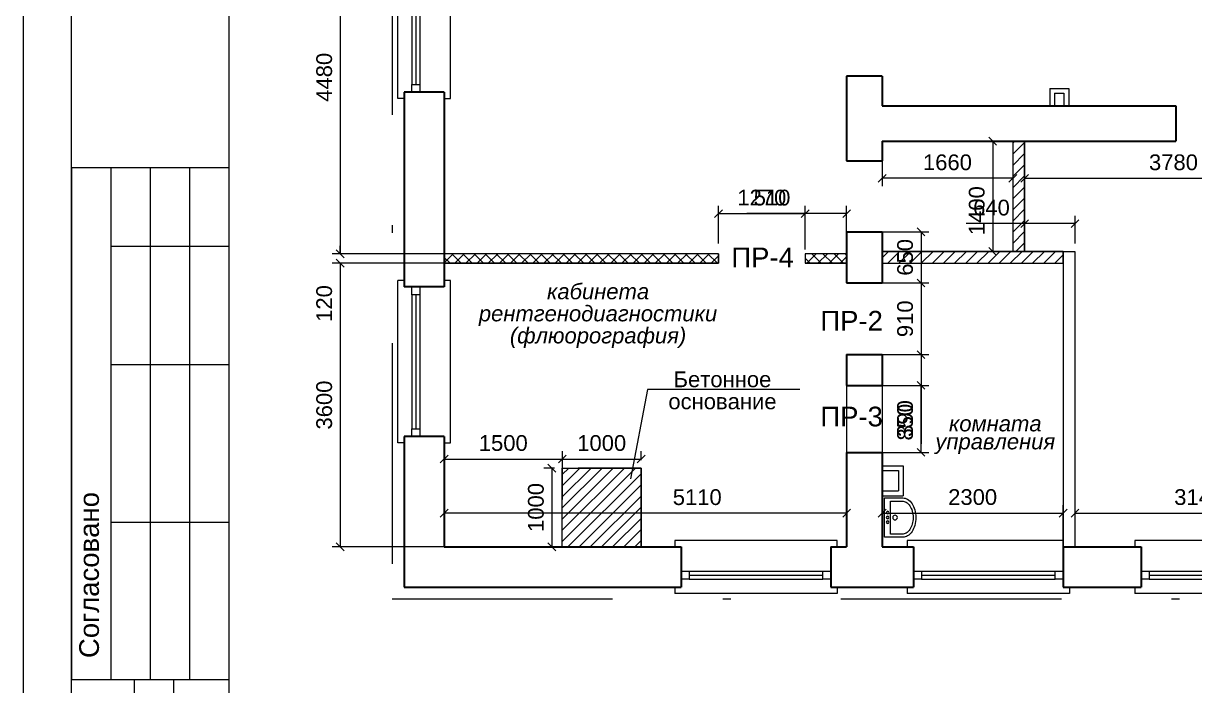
# Model space of a CAD drawing. Header units: metres. Extents: x 14591 to 15202, y 5442 to 5571.
# Drawn here: x 14765.25 to 14780.12, y 5487.72 to 5496.13 of the extents above; entities that cross this region are included whole.
import ezdxf
from ezdxf.enums import TextEntityAlignment as Align

# ---------------------------------------------------------------- set-up
doc = ezdxf.new("R2010")
doc.units = ezdxf.units.M
doc.header["$MEASUREMENT"] = 0
doc.linetypes.add('DGN Style 4', pattern=[5.601258, 2.79888, -1.39944, 0.003499, -1.39944])
doc.layers.get('Defpoints').update_dxf_attribs({"lineweight": 0})
for name, color, linetype, lineweight in [('Level 44', 7, 'Continuous', 0), ('Level 50', 7, 'Continuous', 0), ('Level 63', 7, 'Continuous', 0), ('Стены', 7, 'Continuous', 13)]:
    doc.layers.add(name, color=color, linetype=linetype, lineweight=lineweight)
doc.styles.add('Style-Arial', font='arial.ttf')
doc.styles.add('Style-Arial IF', font='ariali.ttf')
doc.styles.add('Style-txt', font='txt.shx')
doc.dimstyles.new('100', dxfattribs={"dimtxt": 0.25, "dimasz": 0.1875, "dimexe": 0.125, "dimexo": 0.125, "dimgap": 0.0625, "dimtad": 1, "dimdec": 0, "dimlfac": 1000, "dimzin": 11, "dimdsep": 46, "dimtxsty": 'Style-txt', "dimblk": 'OBLIQUE', "dimcen": 0.09, "dimadec": 0, "dimazin": 3, "dimtfac": 1, "dimtdec": 0, "dimtmove": 0, "dimatfit": 3, "dimldrblk": 'TerminatorOpen', "dimfxl": 1, "dimfrac": 2, "dimtzin": 11, "dimlwd": 0, "dimlwe": 0, "dimarcsym": 0})

# ---------------------------------------------------------------- blocks, each defined once
blk = doc.blocks.new('*U150')
at = {"layer": 'Level 50', "color": 7, "linetype": 'Continuous', "lineweight": 0}
blk.add_line((-20.487, -14.5), (-20.487, 14.5), dxfattribs=at)
at = {"layer": 'Level 50', "color": 7, "linetype": 'Continuous', "lineweight": 13}
blk.add_line((-18.487, 14), (-18.487, -14), dxfattribs=at)
at = {"layer": 'Level 63', "color": 7, "linetype": 'Continuous', "lineweight": 13}
for p, q in [((-20.487, 1), (-18.487, 1)), ((-20.487, 1), (-20.487, -5.5)), ((-19.987, 1), (-19.987, -5.5)), ((-19.487, 1), (-19.487, -5.5)), ((-18.987, 1), (-18.987, -5.5)), ((-19.987, 0), (-18.487, 0)), ((-19.987, -1.5), (-18.487, -1.5)), ((-19.987, -3.5), (-18.487, -3.5)), ((-20.487, -5.5), (-18.487, -5.5)), ((-19.687, -5.5), (-18.487, -5.5)), ((-19.187, -14), (-19.187, -5.5))]:
    blk.add_line(p, q, dxfattribs=at)
at = {"layer": 'Level 63', "color": 7, "linetype": 'Continuous', "lineweight": 13, "flags": 128}
blk.add_lwpolyline([(-18.487, -14), (-19.687, -14), (-19.687, -5.5)], dxfattribs=at)
at = {"layer": 'Level 63', "color": 7, "linetype": 'Continuous', "lineweight": 0, "style": 'Style-Arial'}
blk.add_text('Согласовано', height=0.25002, rotation=90, dxfattribs=at).set_placement((-20.263, -4.173), align=Align.MIDDLE_CENTER)
blk = doc.blocks.new('формат_А3')
at = {"layer": 'Level 50', "color": 7, "linetype": 'Continuous', "lineweight": 13}
blk.add_blockref('*U150', (20.487, -14.5), dxfattribs=at)
blk = doc.blocks.new('*U50')
at = {"layer": 'Стены', "color": 7, "linetype": 'Continuous', "lineweight": 0}
for p, q in [((-1.03, 0.335), (1.03, 0.335)), ((-1.03, 0.255), (-1.03, 0.335)), ((1.03, 0.255), (1.03, 0.335)), ((0.85, 0.155), (-0.85, 0.155)), ((0.85, 0.105), (-0.85, 0.105)), ((0.85, 0.055), (-0.85, 0.055)), ((1.03, -0.335), (1.03, -0.255)), ((-0.95, -0.335), (1.03, -0.335))]:
    blk.add_line(p, q, dxfattribs=at)
at = {"layer": 'Стены', "color": 7, "linetype": 'Continuous', "lineweight": 30}
for p, q in [((-0.95, -0.255), (-0.95, 0.255)), ((0.95, -0.255), (0.95, 0.255))]:
    blk.add_line(p, q, dxfattribs=at)
at = {"layer": 'Стены', "color": 7, "linetype": 'Continuous', "lineweight": 13, "flags": 128}
for points in [[(-0.95, 0.155), (-0.85, 0.155), (-0.85, 0.055), (-0.95, 0.055), (-0.95, 0.155)], [(0.85, 0.155), (0.95, 0.155), (0.95, 0.055), (0.85, 0.055), (0.85, 0.155)]]:
    blk.add_lwpolyline(points, close=True, dxfattribs=at)
blk = doc.blocks.new('*U54')
at = {"layer": 'Стены', "color": 7, "linetype": 'Continuous', "lineweight": 0}
for p, q in [((-0.335, -1.03), (-0.335, 1.03)), ((-0.255, 1.03), (-0.335, 1.03)), ((0.335, 1.03), (0.255, 1.03)), ((0.335, -1.03), (0.335, 1.03)), ((-0.155, 0.85), (-0.155, -0.85)), ((-0.105, 0.85), (-0.105, -0.85)), ((-0.055, 0.85), (-0.055, -0.85)), ((-0.255, -1.03), (-0.335, -1.03)), ((0.255, -1.03), (0.335, -1.03))]:
    blk.add_line(p, q, dxfattribs=at)
at = {"layer": 'Стены', "color": 7, "linetype": 'Continuous', "lineweight": 30}
for p, q in [((0.255, 0.95), (-0.255, 0.95)), ((0.255, -0.95), (-0.255, -0.95))]:
    blk.add_line(p, q, dxfattribs=at)
at = {"layer": 'Стены', "color": 7, "linetype": 'Continuous', "lineweight": 13, "flags": 128}
for points in [[(-0.155, 0.85), (-0.155, 0.95), (-0.055, 0.95), (-0.055, 0.85), (-0.155, 0.85)], [(-0.155, -0.95), (-0.155, -0.85), (-0.055, -0.85), (-0.055, -0.95), (-0.155, -0.95)]]:
    blk.add_lwpolyline(points, close=True, dxfattribs=at)
blk = doc.blocks.new('ум6')
at = {"layer": 'Стены', "color": 7, "linetype": 'Continuous', "lineweight": 0}
for p, q in [((-0.325, 0), (-0.325, -0.306)), ((0.325, 0), (-0.325, 0)), ((0.325, -0.306), (0.325, 0)), ((-0.274, -0.103), (-0.274, -0.294)), ((0.275, -0.103), (-0.274, -0.103)), ((0.275, -0.294), (0.275, -0.103))]:
    blk.add_line(p, q, dxfattribs=at)
for centre, radius in [((-0.082, -0.054), 0.0217), ((-0.001, -0.176), 0.0383), ((-0.001, -0.054), 0.0217), ((0.074, -0.054), 0.0217)]:
    blk.add_circle(centre, radius, dxfattribs=at)
for centre, radius, start, end in [((-0.18, -0.306), 0.145, 180, 212.1154), ((-0.094, -0.251), 0.247, 212.1154, 236.5784), ((-0.151, -0.294), 0.122, 180, 212.1154), ((-0.079, -0.248), 0.208, 212.1154, 236.5784), ((0.08, -0.248), 0.208, 303.4216, 327.8846), ((0.094, -0.251), 0.247, 303.4216, 327.8846), ((0.153, -0.294), 0.122, 327.8846, 0), ((0.18, -0.306), 0.145, 327.8846, 0), ((-0.037, -0.165), 0.35, 236.5784, 254.7118), ((-0.031, -0.175), 0.295, 236.5784, 254.7118), ((0, -0.029), 0.491, 254.7118, 270), ((0.001, -0.061), 0.414, 254.7118, 270), ((0, -0.029), 0.491, 270, 285.2882), ((0.001, -0.061), 0.414, 270, 285.2882), ((0.032, -0.175), 0.295, 285.2882, 303.4216), ((0.037, -0.165), 0.35, 285.2882, 303.4216)]:
    blk.add_arc(centre, radius, start, end, dxfattribs=at)
blk = doc.blocks.new('_Oblique')
at = {"color": 0, "linetype": 'ByBlock', "lineweight": -2}
blk.add_line((0.5, 0.5), (-0.5, -0.5), dxfattribs=at)
blk = doc.blocks.new('*D160')
at = {"color": 7, "linetype": 'Continuous', "lineweight": 0, "transparency": 16777216}
for p, q in [((14778.599, 5489.583), (14778.599, 5490.011)), ((14781.739, 5489.583), (14781.739, 5490.011))]:
    blk.add_line(p, q, dxfattribs=at)
at = {"color": 0, "linetype": 'Continuous', "lineweight": 0, "transparency": 16777216}
blk.add_line((14778.599, 5489.911), (14781.739, 5489.911), dxfattribs=at)
at = {"layer": 'Defpoints', "color": 0, "linetype": 'Continuous', "lineweight": 40, "transparency": 16777216}
for p in [(14781.739, 5489.911), (14778.599, 5489.483), (14781.739, 5489.483)]:
    blk.add_point(p, dxfattribs=at)
at = {"color": 0, "linetype": 'Continuous', "lineweight": 0, "transparency": 16777216, "xscale": 0.1, "yscale": 0.1, "zscale": 0.1, "rotation": 180}
blk.add_blockref('_Oblique', (14778.599, 5489.911), dxfattribs=at)
at = {"color": 0, "linetype": 'Continuous', "lineweight": 0, "transparency": 16777216, "xscale": 0.1, "yscale": 0.1, "zscale": 0.1}
blk.add_blockref('_Oblique', (14781.739, 5489.911), dxfattribs=at)
at = {"color": 0, "linetype": 'Continuous', "lineweight": 0, "transparency": 16777216, "insert": (14780.169, 5490.114), "char_height": 0.2, "attachment_point": 5, "style": 'Style-Arial'}
blk.add_mtext('3140', dxfattribs=at)
blk = doc.blocks.new('TerminatorOpen')
at = {"color": 0, "linetype": 'ByBlock', "lineweight": -2}
for q in [(-1, 0.5), (-1, 0), (-1, -0.5)]:
    blk.add_line((0, 0), q, dxfattribs=at)
blk = doc.blocks.new('*D161')
at = {"color": 7, "linetype": 'Continuous', "lineweight": 0, "transparency": 16777216}
for p, q in [((14776.149, 5489.583), (14776.149, 5490.011)), ((14778.449, 5489.379), (14778.449, 5490.011))]:
    blk.add_line(p, q, dxfattribs=at)
at = {"color": 0, "linetype": 'Continuous', "lineweight": 0, "transparency": 16777216}
blk.add_line((14776.149, 5489.911), (14778.449, 5489.911), dxfattribs=at)
at = {"layer": 'Defpoints', "color": 0, "linetype": 'Continuous', "lineweight": 40, "transparency": 16777216}
for p in [(14778.449, 5489.911), (14776.149, 5489.483), (14778.449, 5489.279)]:
    blk.add_point(p, dxfattribs=at)
at = {"color": 0, "linetype": 'Continuous', "lineweight": 0, "transparency": 16777216, "xscale": 0.1, "yscale": 0.1, "zscale": 0.1, "rotation": 180}
blk.add_blockref('_Oblique', (14776.149, 5489.911), dxfattribs=at)
at = {"color": 0, "linetype": 'Continuous', "lineweight": 0, "transparency": 16777216, "xscale": 0.1, "yscale": 0.1, "zscale": 0.1}
blk.add_blockref('_Oblique', (14778.449, 5489.911), dxfattribs=at)
at = {"color": 0, "linetype": 'Continuous', "lineweight": 0, "transparency": 16777216, "insert": (14777.299, 5490.114), "char_height": 0.2, "attachment_point": 5, "style": 'Style-Arial'}
blk.add_mtext('2300', dxfattribs=at)
blk = doc.blocks.new('*D162')
at = {"color": 7, "linetype": 'Continuous', "lineweight": 0, "transparency": 16777216}
for p, q in [((14770.589, 5489.583), (14770.589, 5490.011)), ((14775.699, 5489.583), (14775.699, 5490.011))]:
    blk.add_line(p, q, dxfattribs=at)
at = {"color": 0, "linetype": 'Continuous', "lineweight": 0, "transparency": 16777216}
blk.add_line((14775.699, 5489.911), (14770.589, 5489.911), dxfattribs=at)
at = {"layer": 'Defpoints', "color": 0, "linetype": 'Continuous', "lineweight": 40, "transparency": 16777216}
for p in [(14770.589, 5489.911), (14770.589, 5489.483), (14775.699, 5489.483)]:
    blk.add_point(p, dxfattribs=at)
at = {"color": 0, "linetype": 'Continuous', "lineweight": 0, "transparency": 16777216, "xscale": 0.1, "yscale": 0.1, "zscale": 0.1, "rotation": 180}
blk.add_blockref('_Oblique', (14770.589, 5489.911), dxfattribs=at)
at = {"color": 0, "linetype": 'Continuous', "lineweight": 0, "transparency": 16777216, "xscale": 0.1, "yscale": 0.1, "zscale": 0.1}
blk.add_blockref('_Oblique', (14775.699, 5489.911), dxfattribs=at)
at = {"color": 0, "linetype": 'Continuous', "lineweight": 0, "transparency": 16777216, "insert": (14773.802, 5490.113), "char_height": 0.2, "attachment_point": 5, "style": 'Style-Arial'}
blk.add_mtext('5110', dxfattribs=at)
blk = doc.blocks.new('*D167')
at = {"color": 7, "linetype": 'Continuous', "lineweight": 0, "transparency": 16777216}
for p, q in [((14776.149, 5494.533), (14776.149, 5494.061)), ((14777.809, 5494.533), (14777.809, 5494.061))]:
    blk.add_line(p, q, dxfattribs=at)
at = {"color": 0, "linetype": 'Continuous', "lineweight": 0, "transparency": 16777216}
blk.add_line((14777.809, 5494.161), (14776.149, 5494.161), dxfattribs=at)
at = {"layer": 'Defpoints', "color": 0, "linetype": 'Continuous', "lineweight": 40, "transparency": 16777216}
for p in [(14776.149, 5494.633), (14777.809, 5494.633), (14776.149, 5494.161)]:
    blk.add_point(p, dxfattribs=at)
at = {"color": 0, "linetype": 'Continuous', "lineweight": 0, "transparency": 16777216, "xscale": 0.1, "yscale": 0.1, "zscale": 0.1, "rotation": 180}
blk.add_blockref('_Oblique', (14776.149, 5494.161), dxfattribs=at)
at = {"color": 0, "linetype": 'Continuous', "lineweight": 0, "transparency": 16777216, "xscale": 0.1, "yscale": 0.1, "zscale": 0.1}
blk.add_blockref('_Oblique', (14777.809, 5494.161), dxfattribs=at)
at = {"color": 0, "linetype": 'Continuous', "lineweight": 0, "transparency": 16777216, "insert": (14776.979, 5494.363), "char_height": 0.2, "attachment_point": 5, "style": 'Style-Arial'}
blk.add_mtext('1660', dxfattribs=at)
blk = doc.blocks.new('*D168')
at = {"color": 7, "linetype": 'Continuous', "lineweight": 0, "transparency": 16777216}
for p, q in [((14777.709, 5494.633), (14777.454, 5494.633)), ((14777.709, 5493.233), (14777.454, 5493.233))]:
    blk.add_line(p, q, dxfattribs=at)
at = {"color": 0, "linetype": 'Continuous', "lineweight": 0, "transparency": 16777216}
blk.add_line((14777.554, 5494.633), (14777.554, 5493.233), dxfattribs=at)
at = {"layer": 'Defpoints', "color": 0, "linetype": 'Continuous', "lineweight": 40, "transparency": 16777216}
for p in [(14777.809, 5494.633), (14777.554, 5493.233), (14777.809, 5493.233)]:
    blk.add_point(p, dxfattribs=at)
at = {"color": 0, "linetype": 'Continuous', "lineweight": 0, "transparency": 16777216, "xscale": 0.1, "yscale": 0.1, "zscale": 0.1}
for p, rotation in [((14777.554, 5494.633), 90), ((14777.554, 5493.233), 270)]:
    blk.add_blockref('_Oblique', p, dxfattribs=dict(at, rotation=rotation))
at = {"color": 0, "linetype": 'Continuous', "lineweight": 0, "transparency": 16777216, "insert": (14777.352, 5493.75), "char_height": 0.2, "attachment_point": 5, "rotation": 90, "style": 'Style-Arial'}
blk.add_mtext('1400', dxfattribs=at)
blk = doc.blocks.new('*D172')
at = {"color": 7, "linetype": 'Continuous', "lineweight": 0, "transparency": 16777216}
for p, q in [((14771.877, 5497.683), (14769.168, 5497.683)), ((14771.877, 5493.203), (14769.168, 5493.203))]:
    blk.add_line(p, q, dxfattribs=at)
at = {"color": 0, "linetype": 'Continuous', "lineweight": 0, "transparency": 16777216}
blk.add_line((14769.268, 5497.683), (14769.268, 5493.203), dxfattribs=at)
at = {"layer": 'Defpoints', "color": 0, "linetype": 'Continuous', "lineweight": 40, "transparency": 16777216}
for p in [(14771.977, 5497.683), (14769.268, 5493.203), (14771.977, 5493.203)]:
    blk.add_point(p, dxfattribs=at)
at = {"color": 0, "linetype": 'Continuous', "lineweight": 0, "transparency": 16777216, "xscale": 0.1, "yscale": 0.1, "zscale": 0.1}
for p, rotation in [((14769.268, 5497.683), 90), ((14769.268, 5493.203), 270)]:
    blk.add_blockref('_Oblique', p, dxfattribs=dict(at, rotation=rotation))
at = {"color": 0, "linetype": 'Continuous', "lineweight": 0, "transparency": 16777216, "insert": (14769.066, 5495.443), "char_height": 0.2, "attachment_point": 5, "rotation": 90, "style": 'Style-Arial'}
blk.add_mtext('4480', dxfattribs=at)
blk = doc.blocks.new('*D173')
at = {"color": 7, "linetype": 'Continuous', "lineweight": 0, "transparency": 16777216}
for p, q in [((14771.877, 5493.083), (14769.168, 5493.083)), ((14771.877, 5489.483), (14769.168, 5489.483))]:
    blk.add_line(p, q, dxfattribs=at)
at = {"color": 0, "linetype": 'Continuous', "lineweight": 0, "transparency": 16777216}
blk.add_line((14769.268, 5493.083), (14769.268, 5489.483), dxfattribs=at)
at = {"layer": 'Defpoints', "color": 0, "linetype": 'Continuous', "lineweight": 40, "transparency": 16777216}
for p in [(14771.977, 5493.083), (14769.268, 5489.483), (14771.977, 5489.483)]:
    blk.add_point(p, dxfattribs=at)
at = {"color": 0, "linetype": 'Continuous', "lineweight": 0, "transparency": 16777216, "xscale": 0.1, "yscale": 0.1, "zscale": 0.1}
for p, rotation in [((14769.268, 5493.083), 90), ((14769.268, 5489.483), 270)]:
    blk.add_blockref('_Oblique', p, dxfattribs=dict(at, rotation=rotation))
at = {"color": 0, "linetype": 'Continuous', "lineweight": 0, "transparency": 16777216, "insert": (14769.066, 5491.283), "char_height": 0.2, "attachment_point": 5, "rotation": 90, "style": 'Style-Arial'}
blk.add_mtext('3600', dxfattribs=at)
blk = doc.blocks.new('*D177')
at = {"color": 7, "linetype": 'Continuous', "lineweight": 0, "transparency": 16777216}
for p, q in [((14775.799, 5491.533), (14776.744, 5491.533)), ((14775.799, 5490.683), (14776.744, 5490.683))]:
    blk.add_line(p, q, dxfattribs=at)
at = {"color": 0, "linetype": 'Continuous', "lineweight": 0, "transparency": 16777216}
blk.add_line((14776.644, 5490.683), (14776.644, 5491.533), dxfattribs=at)
at = {"layer": 'Defpoints', "color": 0, "linetype": 'Continuous', "lineweight": 40, "transparency": 16777216}
for p in [(14775.699, 5491.533), (14776.644, 5491.533), (14775.699, 5490.683)]:
    blk.add_point(p, dxfattribs=at)
at = {"color": 0, "linetype": 'Continuous', "lineweight": 0, "transparency": 16777216, "xscale": 0.1, "yscale": 0.1, "zscale": 0.1}
for p, rotation in [((14776.644, 5491.533), 90), ((14776.644, 5490.683), 270)]:
    blk.add_blockref('_Oblique', p, dxfattribs=dict(at, rotation=rotation))
at = {"color": 0, "linetype": 'Continuous', "lineweight": 0, "transparency": 16777216, "insert": (14776.442, 5491.066), "char_height": 0.2, "attachment_point": 5, "rotation": 90, "style": 'Style-Arial'}
blk.add_mtext('850', dxfattribs=at)
blk = doc.blocks.new('*D178')
at = {"color": 7, "linetype": 'Continuous', "lineweight": 0, "transparency": 16777216}
for p, q in [((14775.799, 5492.833), (14776.744, 5492.833)), ((14775.799, 5491.923), (14776.744, 5491.923))]:
    blk.add_line(p, q, dxfattribs=at)
at = {"color": 0, "linetype": 'Continuous', "lineweight": 0, "transparency": 16777216}
blk.add_line((14776.644, 5492.833), (14776.644, 5491.923), dxfattribs=at)
at = {"layer": 'Defpoints', "color": 0, "linetype": 'Continuous', "lineweight": 40, "transparency": 16777216}
for p in [(14775.699, 5492.833), (14775.699, 5491.923), (14776.644, 5491.923)]:
    blk.add_point(p, dxfattribs=at)
at = {"color": 0, "linetype": 'Continuous', "lineweight": 0, "transparency": 16777216, "xscale": 0.1, "yscale": 0.1, "zscale": 0.1}
for p, rotation in [((14776.644, 5492.833), 90), ((14776.644, 5491.923), 270)]:
    blk.add_blockref('_Oblique', p, dxfattribs=dict(at, rotation=rotation))
at = {"color": 0, "linetype": 'Continuous', "lineweight": 0, "transparency": 16777216, "insert": (14776.442, 5492.378), "char_height": 0.2, "attachment_point": 5, "rotation": 90, "style": 'Style-Arial'}
blk.add_mtext('910', dxfattribs=at)
blk = doc.blocks.new('*D179')
at = {"color": 7, "linetype": 'Continuous', "lineweight": 0, "transparency": 16777216}
for p, q in [((14775.799, 5491.923), (14776.744, 5491.923)), ((14775.799, 5491.533), (14776.744, 5491.533))]:
    blk.add_line(p, q, dxfattribs=at)
at = {"color": 0, "linetype": 'Continuous', "lineweight": 0, "transparency": 16777216}
for p, q in [((14776.644, 5491.923), (14776.644, 5491.533)), ((14776.644, 5491.533), (14776.644, 5490.792))]:
    blk.add_line(p, q, dxfattribs=at)
at = {"layer": 'Defpoints', "color": 0, "linetype": 'Continuous', "lineweight": 40, "transparency": 16777216}
for p in [(14775.699, 5491.923), (14775.699, 5491.533), (14776.644, 5491.533)]:
    blk.add_point(p, dxfattribs=at)
at = {"color": 0, "linetype": 'Continuous', "lineweight": 0, "transparency": 16777216, "xscale": 0.1, "yscale": 0.1, "zscale": 0.1}
for p, rotation in [((14776.644, 5491.923), 90), ((14776.644, 5491.533), 270)]:
    blk.add_blockref('_Oblique', p, dxfattribs=dict(at, rotation=rotation))
at = {"color": 0, "linetype": 'Continuous', "lineweight": 0, "transparency": 16777216, "insert": (14776.442, 5491.112), "char_height": 0.2, "attachment_point": 5, "rotation": 90, "style": 'Style-Arial'}
blk.add_mtext('390', dxfattribs=at)
blk = doc.blocks.new('*D180')
at = {"color": 7, "linetype": 'Continuous', "lineweight": 0, "transparency": 16777216}
for p, q in [((14775.799, 5493.483), (14776.744, 5493.483)), ((14775.799, 5492.833), (14776.744, 5492.833))]:
    blk.add_line(p, q, dxfattribs=at)
at = {"color": 0, "linetype": 'Continuous', "lineweight": 0, "transparency": 16777216}
blk.add_line((14776.644, 5493.483), (14776.644, 5492.833), dxfattribs=at)
at = {"layer": 'Defpoints', "color": 0, "linetype": 'Continuous', "lineweight": 40, "transparency": 16777216}
for p in [(14775.699, 5493.483), (14775.699, 5492.833), (14776.644, 5492.833)]:
    blk.add_point(p, dxfattribs=at)
at = {"color": 0, "linetype": 'Continuous', "lineweight": 0, "transparency": 16777216, "xscale": 0.1, "yscale": 0.1, "zscale": 0.1}
for p, rotation in [((14776.644, 5493.483), 90), ((14776.644, 5492.833), 270)]:
    blk.add_blockref('_Oblique', p, dxfattribs=dict(at, rotation=rotation))
at = {"color": 0, "linetype": 'Continuous', "lineweight": 0, "transparency": 16777216, "insert": (14776.442, 5493.158), "char_height": 0.2, "attachment_point": 5, "rotation": 90, "style": 'Style-Arial'}
blk.add_mtext('650', dxfattribs=at)
blk = doc.blocks.new('*D181')
at = {"color": 0, "linetype": 'Continuous', "lineweight": 0, "transparency": 16777216}
for p, q in [((14769.268, 5493.203), (14769.268, 5493.303)), ((14769.268, 5493.083), (14769.268, 5492.261))]:
    blk.add_line(p, q, dxfattribs=at)
at = {"color": 7, "linetype": 'Continuous', "lineweight": 0, "transparency": 16777216}
for p, q in [((14771.877, 5493.203), (14769.168, 5493.203)), ((14771.877, 5493.083), (14769.168, 5493.083))]:
    blk.add_line(p, q, dxfattribs=at)
at = {"layer": 'Defpoints', "color": 0, "linetype": 'Continuous', "lineweight": 40, "transparency": 16777216}
for p in [(14769.268, 5493.203), (14771.977, 5493.203), (14771.977, 5493.083)]:
    blk.add_point(p, dxfattribs=at)
at = {"color": 0, "linetype": 'Continuous', "lineweight": 0, "transparency": 16777216, "xscale": 0.1, "yscale": 0.1, "zscale": 0.1}
for p, rotation in [((14769.268, 5493.203), 270), ((14769.268, 5493.083), 90)]:
    blk.add_blockref('_Oblique', p, dxfattribs=dict(at, rotation=rotation))
at = {"color": 0, "linetype": 'Continuous', "lineweight": 0, "transparency": 16777216, "insert": (14769.066, 5492.572), "char_height": 0.2, "attachment_point": 5, "rotation": 90, "style": 'Style-Arial'}
blk.add_mtext('120', dxfattribs=at)
blk = doc.blocks.new('*D182')
at = {"color": 7, "linetype": 'Continuous', "lineweight": 0, "transparency": 16777216}
for p, q in [((14775.172, 5493.303), (14775.172, 5493.813)), ((14775.699, 5493.303), (14775.699, 5493.813))]:
    blk.add_line(p, q, dxfattribs=at)
at = {"color": 0, "linetype": 'Continuous', "lineweight": 0, "transparency": 16777216}
for p, q in [((14775.172, 5493.713), (14774.431, 5493.713)), ((14775.699, 5493.713), (14775.172, 5493.713))]:
    blk.add_line(p, q, dxfattribs=at)
at = {"layer": 'Defpoints', "color": 0, "linetype": 'Continuous', "lineweight": 40, "transparency": 16777216}
for p in [(14775.172, 5493.713), (14775.172, 5493.203), (14775.699, 5493.203)]:
    blk.add_point(p, dxfattribs=at)
at = {"color": 0, "linetype": 'Continuous', "lineweight": 0, "transparency": 16777216, "xscale": 0.1, "yscale": 0.1, "zscale": 0.1, "rotation": 180}
blk.add_blockref('_Oblique', (14775.172, 5493.713), dxfattribs=at)
at = {"color": 0, "linetype": 'Continuous', "lineweight": 0, "transparency": 16777216, "xscale": 0.1, "yscale": 0.1, "zscale": 0.1}
blk.add_blockref('_Oblique', (14775.699, 5493.713), dxfattribs=at)
at = {"color": 0, "linetype": 'Continuous', "lineweight": 0, "transparency": 16777216, "insert": (14774.752, 5493.915), "char_height": 0.2, "attachment_point": 5, "style": 'Style-Arial'}
blk.add_mtext('510', dxfattribs=at)
blk = doc.blocks.new('*D185')
at = {"color": 7, "linetype": 'Continuous', "lineweight": 0, "transparency": 16777216}
for p, q in [((14777.959, 5493.333), (14777.959, 5493.686)), ((14778.599, 5493.333), (14778.599, 5493.686))]:
    blk.add_line(p, q, dxfattribs=at)
at = {"color": 0, "linetype": 'Continuous', "lineweight": 0, "transparency": 16777216}
for p, q in [((14777.959, 5493.586), (14777.216, 5493.586)), ((14778.599, 5493.586), (14777.959, 5493.586))]:
    blk.add_line(p, q, dxfattribs=at)
at = {"layer": 'Defpoints', "color": 0, "linetype": 'Continuous', "lineweight": 40, "transparency": 16777216}
for p in [(14777.959, 5493.586), (14777.959, 5493.233), (14778.599, 5493.233)]:
    blk.add_point(p, dxfattribs=at)
at = {"color": 0, "linetype": 'Continuous', "lineweight": 0, "transparency": 16777216, "xscale": 0.1, "yscale": 0.1, "zscale": 0.1, "rotation": 180}
blk.add_blockref('_Oblique', (14777.959, 5493.586), dxfattribs=at)
at = {"color": 0, "linetype": 'Continuous', "lineweight": 0, "transparency": 16777216, "xscale": 0.1, "yscale": 0.1, "zscale": 0.1}
blk.add_blockref('_Oblique', (14778.599, 5493.586), dxfattribs=at)
at = {"color": 0, "linetype": 'Continuous', "lineweight": 0, "transparency": 16777216, "insert": (14777.538, 5493.788), "char_height": 0.2, "attachment_point": 5, "style": 'Style-Arial'}
blk.add_mtext('640', dxfattribs=at)
blk = doc.blocks.new('*D186')
at = {"color": 7, "linetype": 'Continuous', "lineweight": 0, "transparency": 16777216}
for p, q in [((14777.959, 5494.533), (14777.959, 5494.061)), ((14781.739, 5494.533), (14781.739, 5494.061))]:
    blk.add_line(p, q, dxfattribs=at)
at = {"color": 0, "linetype": 'Continuous', "lineweight": 0, "transparency": 16777216}
blk.add_line((14777.959, 5494.161), (14781.739, 5494.161), dxfattribs=at)
at = {"layer": 'Defpoints', "color": 0, "linetype": 'Continuous', "lineweight": 40, "transparency": 16777216}
for p in [(14777.959, 5494.633), (14781.739, 5494.633), (14781.739, 5494.161)]:
    blk.add_point(p, dxfattribs=at)
at = {"color": 0, "linetype": 'Continuous', "lineweight": 0, "transparency": 16777216, "xscale": 0.1, "yscale": 0.1, "zscale": 0.1, "rotation": 180}
blk.add_blockref('_Oblique', (14777.959, 5494.161), dxfattribs=at)
at = {"color": 0, "linetype": 'Continuous', "lineweight": 0, "transparency": 16777216, "xscale": 0.1, "yscale": 0.1, "zscale": 0.1}
blk.add_blockref('_Oblique', (14781.739, 5494.161), dxfattribs=at)
at = {"color": 0, "linetype": 'Continuous', "lineweight": 0, "transparency": 16777216, "insert": (14779.849, 5494.363), "char_height": 0.2, "attachment_point": 5, "style": 'Style-Arial'}
blk.add_mtext('3780', dxfattribs=at)
blk = doc.blocks.new('*D283')
at = {"color": 7, "linetype": 'Continuous', "lineweight": 0, "transparency": 16777216}
for p, q in [((14774.072, 5493.333), (14774.072, 5493.813)), ((14775.172, 5493.258), (14775.172, 5493.813))]:
    blk.add_line(p, q, dxfattribs=at)
at = {"color": 0, "linetype": 'Continuous', "lineweight": 0, "transparency": 16777216}
blk.add_line((14774.072, 5493.713), (14775.172, 5493.713), dxfattribs=at)
at = {"layer": 'Defpoints', "color": 0, "linetype": 'Continuous', "lineweight": 40, "transparency": 16777216}
for p in [(14775.172, 5493.713), (14774.072, 5493.233), (14775.172, 5493.158)]:
    blk.add_point(p, dxfattribs=at)
at = {"color": 0, "linetype": 'Continuous', "lineweight": 0, "transparency": 16777216, "xscale": 0.1, "yscale": 0.1, "zscale": 0.1, "rotation": 180}
blk.add_blockref('_Oblique', (14774.072, 5493.713), dxfattribs=at)
at = {"color": 0, "linetype": 'Continuous', "lineweight": 0, "transparency": 16777216, "xscale": 0.1, "yscale": 0.1, "zscale": 0.1}
blk.add_blockref('_Oblique', (14775.172, 5493.713), dxfattribs=at)
at = {"color": 0, "linetype": 'Continuous', "lineweight": 0, "transparency": 16777216, "insert": (14774.622, 5493.915), "char_height": 0.2, "attachment_point": 5, "style": 'Style-Arial'}
blk.add_mtext('1270', dxfattribs=at)
blk = doc.blocks.new('*D374')
at = {"color": 7, "linetype": 'Continuous', "lineweight": 0, "transparency": 16777216}
for p, q in [((14770.589, 5489.583), (14770.589, 5490.698)), ((14772.089, 5490.083), (14772.089, 5490.698))]:
    blk.add_line(p, q, dxfattribs=at)
at = {"color": 0, "linetype": 'Continuous', "lineweight": 0, "transparency": 16777216}
blk.add_line((14770.589, 5490.598), (14772.089, 5490.598), dxfattribs=at)
at = {"layer": 'Defpoints', "color": 0, "linetype": 'Continuous', "lineweight": 40, "transparency": 16777216}
for p in [(14772.089, 5490.598), (14772.089, 5489.983), (14770.589, 5489.483)]:
    blk.add_point(p, dxfattribs=at)
at = {"color": 0, "linetype": 'Continuous', "lineweight": 0, "transparency": 16777216, "xscale": 0.1, "yscale": 0.1, "zscale": 0.1, "rotation": 180}
blk.add_blockref('_Oblique', (14770.589, 5490.598), dxfattribs=at)
at = {"color": 0, "linetype": 'Continuous', "lineweight": 0, "transparency": 16777216, "xscale": 0.1, "yscale": 0.1, "zscale": 0.1}
blk.add_blockref('_Oblique', (14772.089, 5490.598), dxfattribs=at)
at = {"color": 0, "linetype": 'Continuous', "lineweight": 0, "transparency": 16777216, "insert": (14771.339, 5490.8), "char_height": 0.2, "attachment_point": 5, "style": 'Style-Arial'}
blk.add_mtext('1500', dxfattribs=at)
blk = doc.blocks.new('*D375')
at = {"color": 7, "linetype": 'Continuous', "lineweight": 0, "transparency": 16777216}
for p, q in [((14772.089, 5490.583), (14772.089, 5490.698)), ((14773.089, 5490.583), (14773.089, 5490.698))]:
    blk.add_line(p, q, dxfattribs=at)
at = {"color": 0, "linetype": 'Continuous', "lineweight": 0, "transparency": 16777216}
blk.add_line((14772.089, 5490.598), (14773.089, 5490.598), dxfattribs=at)
at = {"layer": 'Defpoints', "color": 0, "linetype": 'Continuous', "lineweight": 40, "transparency": 16777216}
for p in [(14773.089, 5490.598), (14772.089, 5490.483), (14773.089, 5490.483)]:
    blk.add_point(p, dxfattribs=at)
at = {"color": 0, "linetype": 'Continuous', "lineweight": 0, "transparency": 16777216, "xscale": 0.1, "yscale": 0.1, "zscale": 0.1, "rotation": 180}
blk.add_blockref('_Oblique', (14772.089, 5490.598), dxfattribs=at)
at = {"color": 0, "linetype": 'Continuous', "lineweight": 0, "transparency": 16777216, "xscale": 0.1, "yscale": 0.1, "zscale": 0.1}
blk.add_blockref('_Oblique', (14773.089, 5490.598), dxfattribs=at)
at = {"color": 0, "linetype": 'Continuous', "lineweight": 0, "transparency": 16777216, "insert": (14772.589, 5490.8), "char_height": 0.2, "attachment_point": 5, "style": 'Style-Arial'}
blk.add_mtext('1000', dxfattribs=at)
blk = doc.blocks.new('*D376')
at = {"color": 7, "linetype": 'Continuous', "lineweight": 0, "transparency": 16777216}
for p, q in [((14771.989, 5490.483), (14771.856, 5490.483)), ((14771.989, 5489.483), (14771.856, 5489.483))]:
    blk.add_line(p, q, dxfattribs=at)
at = {"color": 0, "linetype": 'Continuous', "lineweight": 0, "transparency": 16777216}
blk.add_line((14771.956, 5490.483), (14771.956, 5489.483), dxfattribs=at)
at = {"layer": 'Defpoints', "color": 0, "linetype": 'Continuous', "lineweight": 40, "transparency": 16777216}
for p in [(14772.089, 5490.483), (14771.956, 5489.483), (14772.089, 5489.483)]:
    blk.add_point(p, dxfattribs=at)
at = {"color": 0, "linetype": 'Continuous', "lineweight": 0, "transparency": 16777216, "xscale": 0.1, "yscale": 0.1, "zscale": 0.1}
for p, rotation in [((14771.956, 5490.483), 90), ((14771.956, 5489.483), 270)]:
    blk.add_blockref('_Oblique', p, dxfattribs=dict(at, rotation=rotation))
at = {"color": 0, "linetype": 'Continuous', "lineweight": 0, "transparency": 16777216, "insert": (14771.754, 5489.983), "char_height": 0.2, "attachment_point": 5, "rotation": 90, "style": 'Style-Arial'}
blk.add_mtext('1000', dxfattribs=at)

msp = doc.modelspace()

# ---------------------------------------------------------------- hatches: boundary and pattern name
at = {"linetype": 'Continuous', "lineweight": 13}
h = msp.add_hatch(dxfattribs=at)
h.set_pattern_fill('HATCH', color=5, style=0, pattern_type=2)
h.set_pattern_definition([(45, (14777.84592, 5493.79611), (-0.070711, 0.070711), [])])
h.paths.add_polyline_path([(14777.95866947, 5493.23303145), (14777.95866947, 5494.63303145), (14777.80866947, 5494.63303145), (14777.80866947, 5493.23303145)])
h = msp.add_hatch(dxfattribs=at)
h.set_pattern_fill('HATCH', color=5, style=0, pattern_type=2)
h.set_pattern_definition([(45, (14778.12228, 5493.14522), (-0.0707107, 0.0707107), [])])
h.paths.add_polyline_path([(14777.95866947, 5493.23303145), (14777.80866947, 5493.23303145), (14776.14866947, 5493.23303145), (14776.14866947, 5493.08303145), (14778.44866947, 5493.08303145), (14778.44866947, 5493.23303145)])
h = msp.add_hatch(dxfattribs=at)
h.set_pattern_fill('CROSSHATCH', color=5, style=0, pattern_type=2)
h.set_pattern_definition([(45, (14773.16837, 5493.12321), (-0.0707107, 0.0707107), []), (135, (14773.16837, 5493.12321), (-0.0707107, -0.0707107), [])])
h.paths.add_polyline_path([(14770.58866947, 5493.08303145), (14774.07230383, 5493.08303145), (14774.07230383, 5493.20303145), (14770.58866947, 5493.20303145)])
h = msp.add_hatch(dxfattribs=at)
h.set_pattern_fill('CROSSHATCH', color=5, style=0, pattern_type=2)
h.set_pattern_definition([(45, (14775.56738, 5493.17507), (-0.07071, 0.07071), []), (135, (14775.56738, 5493.17507), (-0.07071, -0.07071), [])])
h.paths.add_polyline_path([(14775.17230383, 5493.08303145), (14775.69866947, 5493.08303145), (14775.69866947, 5493.20303145), (14775.17230383, 5493.20303145), (14775.17230383, 5493.15803145)])
at = {"linetype": 'DGN Style 4', "lineweight": 0}
h = msp.add_hatch(dxfattribs=at)
h.set_pattern_fill('HATCH', color=1, style=0, pattern_type=2)
h.set_pattern_definition([(45, (14772.52683, 5489.99055), (-0.070711, 0.070711), [])])
h.paths.add_polyline_path([(14772.08866947, 5489.48303145), (14773.08866947, 5489.48303145), (14773.08866947, 5490.48303145), (14772.08866947, 5490.48303145)])

# ---------------------------------------------------------------- linework, layer by layer
at = {"color": 7, "linetype": 'Continuous', "lineweight": 13}
for p, q in [((14777.80866947, 5494.63303145), (14777.80866947, 5493.23303145)), ((14777.95866947, 5494.63303145), (14777.95866947, 5493.23303145)), ((14776.14866947, 5493.23303145), (14778.59866947, 5493.23303145)), ((14776.14866947, 5493.08303145), (14778.44866947, 5493.08303145))]:
    msp.add_line(p, q, dxfattribs=at)
at = {"color": 5, "linetype": 'Continuous', "lineweight": 13}
for p, q in [((14774.07230383, 5493.20303145), (14770.58866947, 5493.20303145)), ((14774.07230383, 5493.08303145), (14770.58866947, 5493.08303145)), ((14774.07230383, 5493.20303145), (14774.07230383, 5493.08303145)), ((14775.17230383, 5493.20303145), (14775.17230383, 5493.08303145)), ((14775.69866947, 5493.20303145), (14775.17230383, 5493.20303145)), ((14775.69866947, 5493.08303145), (14775.17230383, 5493.08303145))]:
    msp.add_line(p, q, dxfattribs=at)
at = {"color": 5, "linetype": 'Continuous', "lineweight": 13, "flags": 128}
for points in [[(14777.95866947, 5493.23303145), (14777.95866947, 5494.63303145), (14777.80866947, 5494.63303145), (14777.80866947, 5493.23303145), (14777.95866947, 5493.23303145)], [(14777.95866947, 5493.23303145), (14777.80866947, 5493.23303145), (14776.14866947, 5493.23303145), (14776.14866947, 5493.08303145), (14778.44866947, 5493.08303145), (14778.44866947, 5493.23303145), (14777.95866947, 5493.23303145)], [(14770.58866947, 5493.08303145), (14774.07230383, 5493.08303145), (14774.07230383, 5493.20303145), (14770.58866947, 5493.20303145), (14770.58866947, 5493.08303145)], [(14775.17230383, 5493.08303145), (14775.69866947, 5493.08303145), (14775.69866947, 5493.20303145), (14775.17230383, 5493.20303145), (14775.17230383, 5493.15803145), (14775.17230383, 5493.08303145)]]:
    msp.add_lwpolyline(points, close=True, dxfattribs=at)
at = {"color": 7, "linetype": 'Continuous', "lineweight": 0, "flags": 128}
msp.add_lwpolyline([(14775.10441614, 5491.48131636), (14773.16939243, 5491.48131636), (14772.95390864, 5490.34868637)], dxfattribs=at)
at = {"color": 1, "linetype": 'Continuous', "lineweight": 0, "flags": 128}
msp.add_lwpolyline([(14772.08866947, 5490.48303145), (14773.08866947, 5490.48303145), (14773.08866947, 5489.48303145), (14772.08866947, 5489.48303145), (14772.08866947, 5490.48303145)], close=True, dxfattribs=at)
at = {"color": 1, "linetype": 'DGN Style 4', "lineweight": 0, "flags": 128}
msp.add_lwpolyline([(14772.08866947, 5489.48303145), (14773.08866947, 5489.48303145), (14773.08866947, 5490.48303145), (14772.08866947, 5490.48303145), (14772.08866947, 5489.48303145)], close=True, dxfattribs=at)
at = {"layer": 'Level 63', "color": 1, "linetype": 'DGN Style 4', "lineweight": 13}
for p, q in [((14769.92866947, 5503.46303145), (14769.92866947, 5488.82303145)), ((14769.92866947, 5488.82303145), (14787.63866947, 5488.82303145))]:
    msp.add_line(p, q, dxfattribs=at)
at = {"layer": 'Level 63', "color": 5, "linetype": 'Continuous', "lineweight": 13, "flags": 128}
msp.add_lwpolyline([(14765.24601583, 5508.33962984), (14807.40130168, 5508.33962984), (14807.40130168, 5478.02451632), (14765.24601583, 5478.02451632), (14765.24601583, 5508.33962984)], close=True, dxfattribs=at)
at = {"layer": 'Стены', "color": 7, "linetype": 'Continuous', "lineweight": 30}
for p, q in [((14776.14866947, 5495.45803145), (14775.69866947, 5495.45803145)), ((14775.69866947, 5495.45803145), (14775.69866947, 5494.38303145)), ((14776.14866947, 5495.45803145), (14776.14866947, 5495.08303145)), ((14770.07866947, 5495.25303145), (14770.07866947, 5492.78303145)), ((14770.58866947, 5495.25303145), (14770.58866947, 5492.78303145)), ((14776.14866947, 5495.08303145), (14779.87866947, 5495.08303145)), ((14779.87866947, 5495.08303145), (14779.87866947, 5494.63303145)), ((14776.14866947, 5494.63303145), (14776.14866947, 5494.38303145)), ((14776.14866947, 5494.63303145), (14779.87866947, 5494.63303145)), ((14775.69866947, 5494.38303145), (14776.14866947, 5494.38303145)), ((14775.69866947, 5493.48303145), (14776.14866947, 5493.48303145)), ((14775.69866947, 5493.48303145), (14775.69866947, 5492.83303145)), ((14776.14866947, 5493.48303145), (14776.14866947, 5492.83303145)), ((14775.69866947, 5492.83303145), (14776.14866947, 5492.83303145)), ((14775.69866947, 5492.83303145), (14776.14866947, 5492.83303145)), ((14775.69866947, 5491.92303145), (14775.69866947, 5491.53303145)), ((14775.69866947, 5491.92303145), (14776.14866947, 5491.92303145)), ((14775.69866947, 5491.92303145), (14776.14866947, 5491.92303145)), ((14776.14866947, 5491.92303145), (14776.14866947, 5491.53303145)), ((14775.69866947, 5491.53303145), (14776.14866947, 5491.53303145)), ((14770.07866947, 5490.88303145), (14770.07866947, 5488.97303145)), ((14770.58866947, 5490.88303145), (14770.58866947, 5489.48303145)), ((14775.69866947, 5490.68303145), (14776.14866947, 5490.68303145)), ((14775.69866947, 5490.68303145), (14775.69866947, 5489.48303145)), ((14775.69866947, 5490.68303145), (14776.14866947, 5490.68303145)), ((14776.14866947, 5490.68303145), (14776.14866947, 5489.48303145)), ((14770.58866947, 5489.48303145), (14773.59866947, 5489.48303145)), ((14775.49866947, 5489.48303145), (14775.69866947, 5489.48303145)), ((14776.14866947, 5489.48303145), (14776.54866947, 5489.48303145)), ((14778.44866947, 5489.48303145), (14779.43866947, 5489.48303145)), ((14770.07866947, 5488.97303145), (14773.59866947, 5488.97303145)), ((14775.49866947, 5488.97303145), (14776.54866947, 5488.97303145)), ((14778.44866947, 5488.97303145), (14779.43866947, 5488.97303145))]:
    msp.add_line(p, q, dxfattribs=at)
at = {"layer": 'Стены', "color": 7, "linetype": 'Continuous', "lineweight": 13}
for p, q in [((14778.27866947, 5495.30303145), (14778.27866947, 5495.08303145)), ((14778.27866947, 5495.30303145), (14778.51866947, 5495.30303145)), ((14778.51866947, 5495.30303145), (14778.51866947, 5495.08303145)), ((14778.44866947, 5493.23303145), (14778.44866947, 5489.48303145)), ((14778.59866947, 5493.23303145), (14778.59866947, 5489.48303145)), ((14776.14866947, 5490.51303145), (14776.41866947, 5490.51303145)), ((14776.41866947, 5490.51303145), (14776.41866947, 5490.13303145)), ((14776.14866947, 5490.13303145), (14776.41866947, 5490.13303145))]:
    msp.add_line(p, q, dxfattribs=at)
at = {"layer": 'Стены', "color": 7, "linetype": 'Continuous', "lineweight": 0}
for p, q in [((14778.33866947, 5495.24303145), (14778.45866947, 5495.24303145)), ((14778.33866947, 5495.24303145), (14778.33866947, 5495.08303145)), ((14778.45866947, 5495.24303145), (14778.45866947, 5495.08303145)), ((14775.69866947, 5491.53303145), (14775.69866947, 5490.68303145)), ((14776.14866947, 5491.53303145), (14776.14866947, 5490.68303145)), ((14776.14866947, 5490.45303145), (14776.35866947, 5490.45303145)), ((14776.35866947, 5490.45303145), (14776.35866947, 5490.19303145)), ((14776.14866947, 5490.19303145), (14776.35866947, 5490.19303145))]:
    msp.add_line(p, q, dxfattribs=at)

# ---------------------------------------------------------------- block references
at = {"layer": 'Level 50', "color": 7, "linetype": 'Continuous', "lineweight": 13}
msp.add_blockref('формат_А3', (14765.85556845, 5507.79848889), dxfattribs=at)
at = {"layer": 'Стены', "color": 7, "linetype": 'Continuous', "lineweight": 30}
for p in [(14770.33368889, 5496.20308091), (14770.33368889, 5491.83308091)]:
    msp.add_blockref('*U54', p, dxfattribs=at)
at = {"layer": 'Стены', "color": 7, "linetype": 'Continuous', "lineweight": 0, "extrusion": (0, 0, -1), "xscale": 0.7689468503965201, "yscale": 0.7689468503965201, "zscale": 0.7689468503965201, "rotation": 270}
msp.add_blockref('ум6', (-14776.17804226, 5489.85463181), dxfattribs=at)
at = {"layer": 'Стены', "color": 7, "linetype": 'Continuous', "lineweight": 30}
for name, p, rotation in [('*U54', (14774.54862001, 5489.22805088), 90), ('*U50', (14777.49865004, 5489.22798199), 180), ('*U54', (14780.38862001, 5489.22805088), 90)]:
    msp.add_blockref(name, p, dxfattribs=dict(at, rotation=rotation))

# ---------------------------------------------------------------- texts
at = {"color": 7, "linetype": 'Continuous', "lineweight": 13, "char_height": 0.2, "attachment_point": 5, "style": 'Style-Arial IF'}
for s, insert, line_spacing_factor in [('кабинета \\Pрентгенодиагностики\\P(флюорография)', (14772.54256059, 5492.41541047), 0.84), ('комната \\Pуправления', (14777.58635998, 5490.90460245), 0.684512)]:
    msp.add_mtext(s, dxfattribs=dict(at, insert=insert, line_spacing_factor=line_spacing_factor))
at = {"color": 7, "linetype": 'DGN Style 4', "lineweight": 0, "insert": (14774.12219573, 5491.46848553), "char_height": 0.2, "attachment_point": 5, "line_spacing_factor": 0.84, "style": 'Style-Arial'}
msp.add_mtext('Бетонное \\Pоснование ', dxfattribs=at)
at = {"layer": 'Level 44', "color": 7, "linetype": 'Continuous', "lineweight": 0, "style": 'Style-Arial'}
for s, p in [('ПР-4', (14774.63157753, 5493.15759365)), ('ПР-2', (14775.76205853, 5492.35329266)), ('ПР-3', (14775.76205853, 5491.13737043))]:
    msp.add_text(s, height=0.25, dxfattribs=at).set_placement(p, align=Align.MIDDLE_CENTER)

# ---------------------------------------------------------------- dimensions: what is measured, and where the dimension line sits
at = {"color": 7, "linetype": 'Continuous', "lineweight": 0}
for base, p1, p2, angle, override, picture, middle in [((14769.26791381, 5493.20303145), (14771.9769182, 5497.68303145), (14771.9769182, 5493.20303145), 270, {"dimtxt": 0.2, "dimasz": 0.1, "dimexe": 0.1, "dimexo": 0.1, "dimgap": 0.1, "dimdec": 4, "dimtxsty": 'Style-Arial', "dimclre": 7, "dimtdec": 4, "dimtofl": 0, "dimfrac": 0}, '*D172', (14769.06579921, 5495.44303145)), ((14776.14866947, 5494.16065716), (14777.80866947, 5494.63303145), (14776.14866947, 5494.63303145), 180, {"dimtxt": 0.2, "dimasz": 0.1, "dimexe": 0.1, "dimexo": 0.1, "dimgap": 0.1, "dimdec": 4, "dimtxsty": 'Style-Arial', "dimclre": 7, "dimtdec": 4, "dimtofl": 0, "dimfrac": 0}, '*D167', (14776.97866947, 5494.36277176)), ((14777.95866947, 5493.58592408), (14778.59866947, 5493.23303145), (14777.95866947, 5493.23303145), 180, {"dimtxt": 0.2, "dimasz": 0.1, "dimexe": 0.1, "dimexo": 0.1, "dimgap": 0.1, "dimtxsty": 'Style-Arial', "dimclre": 7, "dimtofl": 0, "dimfrac": 0}, '*D185', (14777.53752349, 5493.78803868)), ((14776.64383769, 5492.83303145), (14775.69866947, 5493.48303145), (14775.69866947, 5492.83303145), 270, {"dimtxt": 0.2, "dimasz": 0.1, "dimexe": 0.1, "dimexo": 0.1, "dimgap": 0.1, "dimdec": 4, "dimtxsty": 'Style-Arial', "dimclre": 7, "dimtdec": 4, "dimtofl": 0, "dimfrac": 0}, '*D180', (14776.44172309, 5493.15803145)), ((14769.26791381, 5489.48303145), (14771.9769182, 5493.08303145), (14771.9769182, 5489.48303145), 270, {"dimtxt": 0.2, "dimasz": 0.1, "dimexe": 0.1, "dimexo": 0.1, "dimgap": 0.1, "dimdec": 4, "dimtxsty": 'Style-Arial', "dimclre": 7, "dimtdec": 4, "dimtofl": 0, "dimfrac": 0}, '*D173', (14769.065731, 5491.28303145)), ((14776.64383769, 5491.92303145), (14775.69866947, 5492.83303145), (14775.69866947, 5491.92303145), 270, {"dimtxt": 0.2, "dimasz": 0.1, "dimexe": 0.1, "dimexo": 0.1, "dimgap": 0.1, "dimdec": 4, "dimtxsty": 'Style-Arial', "dimclre": 7, "dimtdec": 4, "dimtofl": 0, "dimfrac": 0}, '*D178', (14776.44172309, 5492.37803145)), ((14776.64383769, 5491.53303145), (14775.69866947, 5491.92303145), (14775.69866947, 5491.53303145), 270, {"dimtxt": 0.2, "dimasz": 0.1, "dimexe": 0.1, "dimexo": 0.1, "dimgap": 0.1, "dimdec": 4, "dimtxsty": 'Style-Arial', "dimclre": 7, "dimtdec": 4, "dimtofl": 0, "dimfrac": 0}, '*D179', (14776.44165488, 5491.11249939)), ((14771.95647374, 5489.48303145), (14772.08866947, 5490.48303145), (14772.08866947, 5489.48303145), 270, {"dimtxt": 0.2, "dimasz": 0.1, "dimexe": 0.1, "dimexo": 0.1, "dimgap": 0.1, "dimdec": 4, "dimtxsty": 'Style-Arial', "dimclre": 7, "dimtdec": 4, "dimtofl": 0, "dimfrac": 0}, '*D376', (14771.75435914, 5489.98303145))]:
    dim = msp.add_linear_dim(base=base, p1=p1, p2=p2, angle=angle, dimstyle='100', override=override, dxfattribs=at)
    dim.commit()
    dim.dimension.update_dxf_attribs({"geometry": picture, "text_midpoint": middle})
for base, p1, p2, angle, picture, middle in [((14777.55443129, 5493.23303145), (14777.80866947, 5494.63303145), (14777.80866947, 5493.23303145), 270, '*D168', (14777.55443129, 5493.75049018)), ((14769.26791381, 5493.20303145), (14771.9769182, 5493.08303145), (14771.9769182, 5493.20303145), 90, '*D181', (14769.26791381, 5492.57184455)), ((14776.64383769, 5491.53303145), (14775.69866947, 5490.68303145), (14775.69866947, 5491.53303145), 90, '*D177', (14776.64383769, 5491.06552548)), ((14770.58866947, 5489.91133493), (14775.69866947, 5489.48303145), (14770.58866947, 5489.48303145), 180, '*D162', (14773.80172603, 5489.91133493))]:
    dim = msp.add_linear_dim(base=base, p1=p1, p2=p2, angle=angle, dimstyle='100', override={"dimtxt": 0.2, "dimasz": 0.1, "dimexe": 0.1, "dimexo": 0.1, "dimgap": 0.1, "dimdec": 4, "dimtxsty": 'Style-Arial', "dimclre": 7, "dimtdec": 4, "dimtofl": 0, "dimfrac": 0}, dxfattribs=at)
    dim.commit()
    dim.dimension.update_dxf_attribs({"geometry": picture, "text_midpoint": middle, "dimtype": 160})
for base, p1, p2, override, picture, middle in [((14781.73866947, 5494.16065716), (14777.95866947, 5494.63303145), (14781.73866947, 5494.63303145), {"dimtxt": 0.2, "dimasz": 0.1, "dimexe": 0.1, "dimexo": 0.1, "dimgap": 0.1, "dimtxsty": 'Style-Arial', "dimclre": 7, "dimtofl": 0, "dimfrac": 0}, '*D186', (14779.84866947, 5494.36283997)), ((14772.08866947, 5490.59797015), (14770.58866947, 5489.48303145), (14772.08866947, 5489.98303145), {"dimtxt": 0.2, "dimasz": 0.1, "dimexe": 0.1, "dimexo": 0.1, "dimgap": 0.1, "dimdec": 4, "dimtxsty": 'Style-Arial', "dimclre": 7, "dimtdec": 4, "dimtofl": 0, "dimfrac": 0}, '*D374', (14771.33866947, 5490.80008475)), ((14773.08866947, 5490.59797015), (14772.08866947, 5490.48303145), (14773.08866947, 5490.48303145), {"dimtxt": 0.2, "dimasz": 0.1, "dimexe": 0.1, "dimexo": 0.1, "dimgap": 0.1, "dimdec": 4, "dimtxsty": 'Style-Arial', "dimclre": 7, "dimtdec": 4, "dimtofl": 0, "dimfrac": 0}, '*D375', (14772.58866947, 5490.80008475)), ((14778.44866947, 5489.91133493), (14776.14866947, 5489.48303145), (14778.44866947, 5489.27858582), {"dimtxt": 0.2, "dimasz": 0.1, "dimexe": 0.1, "dimexo": 0.1, "dimgap": 0.1, "dimdec": 4, "dimtxsty": 'Style-Arial', "dimclre": 7, "dimtdec": 4, "dimtofl": 0, "dimfrac": 0}, '*D161', (14777.29866947, 5490.11351774)), ((14781.73866947, 5489.91133493), (14778.59866947, 5489.48303145), (14781.73866947, 5489.48303145), {"dimtxt": 0.2, "dimasz": 0.1, "dimexe": 0.1, "dimexo": 0.1, "dimgap": 0.1, "dimdec": 4, "dimtxsty": 'Style-Arial', "dimclre": 7, "dimtdec": 4, "dimtofl": 0, "dimfrac": 0}, '*D160', (14780.16866947, 5490.11351774))]:
    dim = msp.add_linear_dim(base=base, p1=p1, p2=p2, dimstyle='100', override=override, dxfattribs=at)
    dim.commit()
    dim.dimension.update_dxf_attribs({"geometry": picture, "text_midpoint": middle})
dim = msp.add_linear_dim(base=(14775.17230383, 5493.71308214), p1=(14774.07230383, 5493.23303145), p2=(14775.17230383, 5493.15803145), text='1270', dimstyle='100', override={"dimtxt": 0.2, "dimasz": 0.1, "dimexe": 0.1, "dimexo": 0.1, "dimgap": 0.1, "dimdec": 4, "dimtxsty": 'Style-Arial', "dimclre": 7, "dimtdec": 4, "dimtofl": 0, "dimfrac": 0}, dxfattribs=at)
dim.commit()
dim.dimension.update_dxf_attribs({"geometry": '*D283', "text_midpoint": (14774.62230383, 5493.91519673)})
dim = msp.add_linear_dim(base=(14775.17230383, 5493.71308214), p1=(14775.69866947, 5493.20303145), p2=(14775.17230383, 5493.20303145), angle=180, text='510', dimstyle='100', override={"dimtxt": 0.2, "dimasz": 0.1, "dimexe": 0.1, "dimexo": 0.1, "dimgap": 0.1, "dimdec": 4, "dimtxsty": 'Style-Arial', "dimclre": 7, "dimtdec": 4, "dimtofl": 0, "dimfrac": 0}, dxfattribs=at)
dim.commit()
dim.dimension.update_dxf_attribs({"geometry": '*D182', "text_midpoint": (14774.75170356, 5493.91519673)})

doc.saveas('drawing.dxf')
